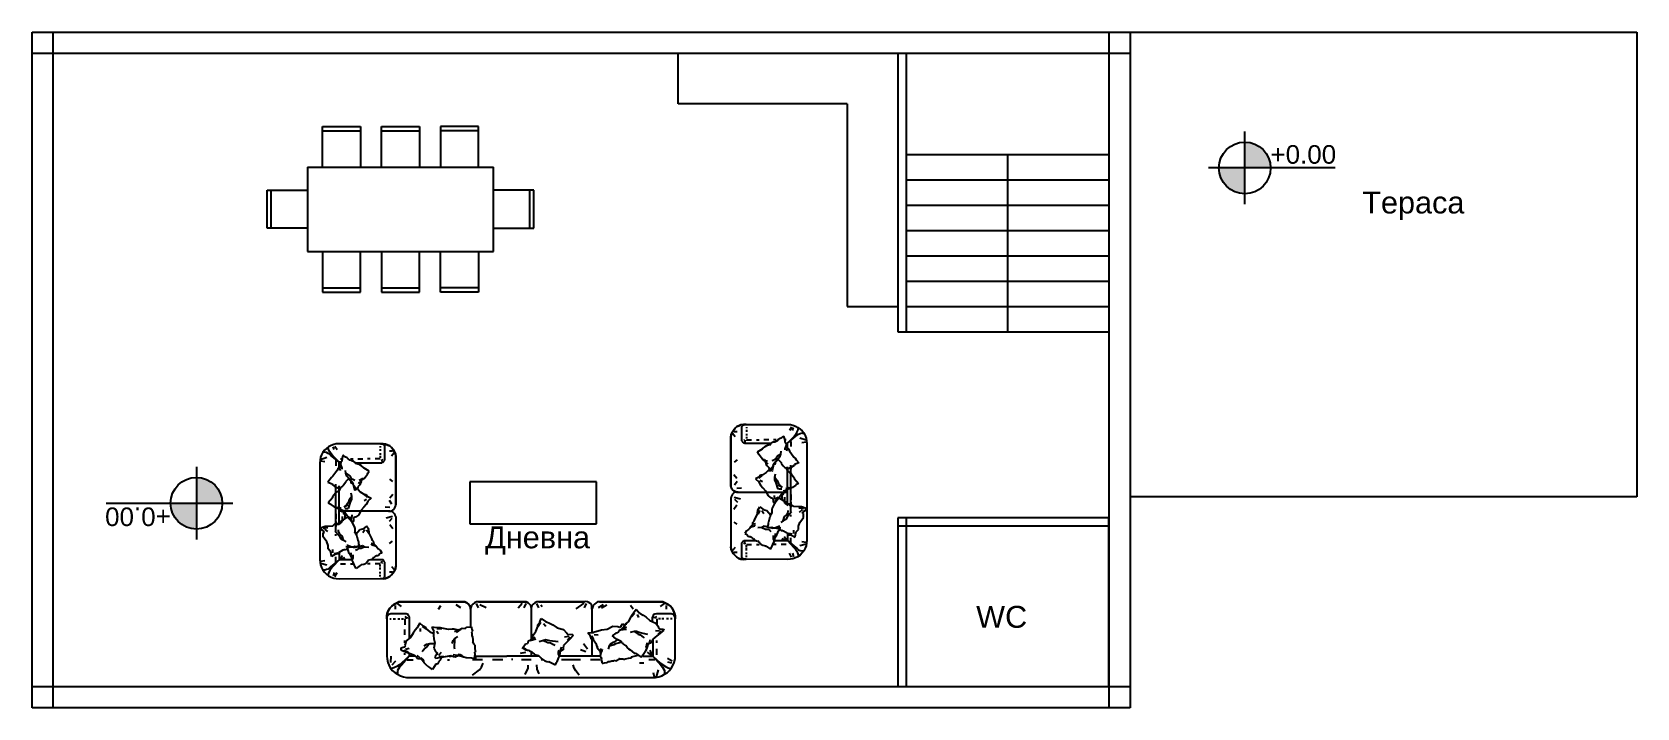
# Model space of a CAD drawing. Header units: metres. Extents: x -368 to -98, y -2399 to -1951.
# Drawn here: x -340.7 to -150.7, y -2175.5 to -2095.5 of the extents above; entities that cross this region are included whole.
import ezdxf

# ---------------------------------------------------------------- set-up
doc = ezdxf.new("R2010")
doc.units = ezdxf.units.M
doc.header["$MEASUREMENT"] = 0
doc.layers.add('NADPISI', color=191, linetype='Continuous')
doc.layers.add('steni1', color=6, linetype='Continuous')
doc.styles.get("Standard").update_dxf_attribs({"font": 'arial.ttf'})

# ---------------------------------------------------------------- blocks, each defined once
blk = doc.blocks.new('table-12')
at = {"color": 0, "linetype": 'ByBlock'}
for p, q in [((-2.025, 0), (-2.025, 0.48)), ((-2.025, 0.48), (-1.575, 0.48)), ((-2.025, 0.43), (-1.575, 0.43)), ((-1.575, 0.48), (-1.575, 0)), ((-1.325, 0.48), (-1.325, 0)), ((-0.875, 0.48), (-1.325, 0.48)), ((-0.875, 0.43), (-1.325, 0.43)), ((-0.875, 0), (-0.875, 0.48)), ((-0.175, 0.48), (-0.625, 0.48)), ((-0.625, 0.48), (-0.625, 0)), ((-0.175, 0.43), (-0.625, 0.43)), ((-0.175, 0), (-0.175, 0.48)), ((-2.2, 0), (-2.2, -1)), ((0, 0), (-2.2, 0)), ((0, -1), (0, 0)), ((-2.68, -0.275), (-2.68, -0.725)), ((-2.2, -0.275), (-2.68, -0.275)), ((-2.63, -0.275), (-2.63, -0.725)), ((0, -0.275), (0.48, -0.275)), ((0.43, -0.275), (0.43, -0.725)), ((0.48, -0.275), (0.48, -0.725)), ((-2.68, -0.725), (-2.2, -0.725)), ((0.48, -0.725), (0, -0.725)), ((0, -1), (-2.2, -1)), ((-2.025, -1), (-2.025, -1.48)), ((-1.575, -1.48), (-1.575, -1)), ((-1.325, -1.48), (-1.325, -1)), ((-0.875, -1), (-0.875, -1.48)), ((-0.625, -1.48), (-0.625, -1)), ((-0.175, -1), (-0.175, -1.48)), ((-2.025, -1.43), (-1.575, -1.43)), ((-2.025, -1.48), (-1.575, -1.48)), ((-0.875, -1.43), (-1.325, -1.43)), ((-0.875, -1.48), (-1.325, -1.48)), ((-0.175, -1.43), (-0.625, -1.43)), ((-0.175, -1.48), (-0.625, -1.48))]:
    blk.add_line(p, q, dxfattribs=at)
blk = doc.blocks.new('sofa-37')
at = {"color": 0, "linetype": 'ByBlock'}
for p, q in [((-0.195, 0.745), (-0.19, 0.775)), ((-0.19, 0.775), (-0.195, 0.745)), ((-0.19, 0.775), (-0.18, 0.8)), ((-0.18, 0.8), (-0.19, 0.775)), ((-0.185, 0.75), (-0.175, 0.76)), ((-0.18, 0.8), (-0.165, 0.825)), ((-0.165, 0.825), (-0.18, 0.8)), ((-0.175, 0.76), (-0.165, 0.765)), ((-0.165, 0.825), (-0.145, 0.845)), ((-0.145, 0.845), (-0.165, 0.825)), ((-0.165, 0.765), (-0.155, 0.765)), ((-0.155, 0.765), (-0.14, 0.765)), ((-0.145, 0.845), (-0.125, 0.865)), ((-0.125, 0.865), (-0.145, 0.845)), ((-0.14, 0.765), (-0.02, 0.765)), ((-0.125, 0.865), (-0.1, 0.88)), ((-0.1, 0.88), (-0.125, 0.865)), ((-0.11, 0.82), (-0.11, 0.855)), ((-0.1, 0.88), (-0.07, 0.89)), ((-0.07, 0.89), (-0.1, 0.88)), ((-0.05, 0.845), (-0.085, 0.875)), ((-0.07, 0.89), (-0.045, 0.895)), ((-0.045, 0.895), (-0.07, 0.89)), ((0.53, 0.895), (-0.045, 0.895)), ((-0.02, 0.765), (-0.005, 0.765)), ((-0.005, 0.765), (0.005, 0.765)), ((0.005, 0.765), (0.015, 0.755)), ((0.225, 0.82), (0.25, 0.855)), ((0.45, 0.825), (0.4, 0.86)), ((0.52, 0.85), (0.485, 0.815)), ((0.545, 0.855), (0.525, 0.78)), ((0.55, 0.89), (0.53, 0.895)), ((0.565, 0.885), (0.55, 0.89)), ((0.58, 0.875), (0.565, 0.885)), ((0.595, 0.86), (0.58, 0.875)), ((0.605, 0.845), (0.595, 0.86)), ((0.605, 0.825), (0.61, 0.845)), ((0.605, 0.825), (0.61, 0.845)), ((0.605, 0.825), (0.605, 0.845)), ((0.605, 0.825), (0.61, 0.845)), ((0.605, 0.83), (0.605, 0.475)), ((0.605, 0.83), (0.605, 0.225)), ((0.605, 0.81), (0.605, 0.825)), ((0.605, 0.81), (0.605, 0.825)), ((0.605, 0.81), (0.605, 0.825)), ((0.608, 0.835), (0.61, 0.845)), ((0.61, 0.845), (0.62, 0.86)), ((0.61, 0.845), (0.62, 0.86)), ((0.61, 0.845), (0.62, 0.86)), ((0.61, 0.845), (0.62, 0.86)), ((0.62, 0.86), (0.63, 0.875)), ((0.62, 0.86), (0.63, 0.875)), ((0.62, 0.86), (0.63, 0.875)), ((0.62, 0.86), (0.63, 0.875)), ((0.63, 0.875), (0.645, 0.885)), ((0.63, 0.875), (0.645, 0.885)), ((0.63, 0.875), (0.645, 0.885)), ((0.63, 0.875), (0.645, 0.885)), ((0.645, 0.885), (0.665, 0.89)), ((0.645, 0.885), (0.665, 0.89)), ((0.645, 0.885), (0.665, 0.89)), ((0.645, 0.885), (0.665, 0.89)), ((0.65, 0.825), (0.655, 0.77)), ((0.665, 0.89), (0.68, 0.895)), ((0.665, 0.89), (0.68, 0.895)), ((0.665, 0.89), (0.68, 0.895)), ((0.665, 0.89), (0.68, 0.895)), ((1.255, 0.895), (0.68, 0.895)), ((0.68, 0.895), (1.255, 0.895)), ((0.68, 0.895), (0.905, 0.895)), ((0.905, 0.895), (0.68, 0.895)), ((0.69, 0.85), (0.735, 0.82)), ((0.765, 0.825), (0.81, 0.86)), ((0.985, 0.82), (0.96, 0.855)), ((1.2, 0.755), (1.21, 0.765)), ((1.21, 0.765), (1.22, 0.765)), ((1.22, 0.765), (1.23, 0.765)), ((1.23, 0.765), (1.355, 0.765)), ((1.285, 0.89), (1.255, 0.895)), ((1.255, 0.895), (1.285, 0.89)), ((1.26, 0.845), (1.3, 0.875)), ((1.31, 0.88), (1.285, 0.89)), ((1.285, 0.89), (1.31, 0.88)), ((1.335, 0.865), (1.31, 0.88)), ((1.31, 0.88), (1.335, 0.865)), ((1.32, 0.82), (1.32, 0.855)), ((1.36, 0.845), (1.335, 0.865)), ((1.335, 0.865), (1.36, 0.845)), ((1.355, 0.765), (1.365, 0.765)), ((1.38, 0.825), (1.36, 0.845)), ((1.36, 0.845), (1.38, 0.825)), ((1.365, 0.765), (1.375, 0.765)), ((1.375, 0.765), (1.39, 0.76)), ((1.39, 0.8), (1.38, 0.825)), ((1.38, 0.825), (1.39, 0.8)), ((1.4, 0.775), (1.39, 0.8)), ((1.39, 0.8), (1.4, 0.775)), ((1.39, 0.76), (1.395, 0.75)), ((1.405, 0.745), (1.4, 0.775)), ((1.4, 0.775), (1.405, 0.745)), ((-0.19, 0.715), (-0.195, 0.745)), ((-0.195, 0.745), (-0.19, 0.715)), ((-0.195, 0.225), (-0.19, 0.715)), ((-0.195, 0.225), (-0.19, 0.715)), ((-0.19, 0.74), (-0.185, 0.75)), ((-0.19, 0.73), (-0.19, 0.74)), ((-0.19, 0.715), (-0.19, 0.73)), ((-0.165, 0.71), (-0.145, 0.71)), ((-0.13, 0.71), (-0.11, 0.71)), ((-0.085, 0.71), (-0.06, 0.71)), ((-0.05, 0.71), (-0.025, 0.71)), ((-0.015, 0.71), (-0.015, 0.65)), ((-0.015, 0.59), (-0.015, 0.56)), ((-0.01, 0.73), (0, 0.74)), ((-0.01, 0.725), (0.015, 0.73)), ((0.03, 0.575), (0.01, 0.56)), ((0.015, 0.755), (0.025, 0.75)), ((0.025, 0.75), (0.03, 0.74)), ((0.035, 0.615), (0.025, 0.58)), ((0.025, 0.58), (0.03, 0.575)), ((0.03, 0.74), (0.03, 0.73)), ((0.03, 0.73), (0.03, 0.715)), ((0.03, 0.715), (0.03, 0.595)), ((0.055, 0.625), (0.035, 0.615)), ((0.07, 0.65), (0.055, 0.635)), ((0.055, 0.635), (0.055, 0.625)), ((0.08, 0.665), (0.07, 0.65)), ((0.105, 0.71), (0.08, 0.685)), ((0.08, 0.685), (0.08, 0.675)), ((0.08, 0.675), (0.08, 0.665)), ((0.11, 0.725), (0.105, 0.71)), ((0.115, 0.73), (0.11, 0.725)), ((0.145, 0.71), (0.115, 0.73)), ((0.16, 0.685), (0.145, 0.71)), ((0.175, 0.675), (0.16, 0.685)), ((0.19, 0.665), (0.175, 0.675)), ((0.185, 0.53), (0.18, 0.575)), ((0.19, 0.665), (0.205, 0.615)), ((0.22, 0.635), (0.19, 0.665)), ((0.205, 0.615), (0.215, 0.605)), ((0.22, 0.635), (0.245, 0.635)), ((0.225, 0.635), (0.22, 0.635)), ((0.23, 0.605), (0.225, 0.635)), ((0.245, 0.635), (0.26, 0.62)), ((0.26, 0.62), (0.285, 0.61)), ((0.27, 0.615), (0.27, 0.615)), ((0.285, 0.61), (0.345, 0.58)), ((0.345, 0.58), (0.36, 0.58)), ((0.385, 0.55), (0.345, 0.575)), ((0.36, 0.58), (0.39, 0.575)), ((0.39, 0.575), (0.43, 0.55)), ((0.76, 0.605), (0.725, 0.565)), ((0.78, 0.565), (0.76, 0.605)), ((1.055, 0.565), (1.08, 0.58)), ((1.08, 0.58), (1.115, 0.52)), ((1.18, 0.73), (1.185, 0.74)), ((1.18, 0.715), (1.18, 0.73)), ((1.18, 0.415), (1.18, 0.715)), ((1.185, 0.74), (1.19, 0.75)), ((1.19, 0.75), (1.2, 0.755)), ((1.22, 0.725), (1.195, 0.73)), ((1.22, 0.73), (1.215, 0.74)), ((1.225, 0.71), (1.225, 0.65)), ((1.225, 0.59), (1.225, 0.56)), ((1.26, 0.71), (1.24, 0.71)), ((1.295, 0.71), (1.275, 0.71)), ((1.34, 0.71), (1.32, 0.71)), ((1.375, 0.71), (1.36, 0.71)), ((1.395, 0.75), (1.4, 0.74)), ((1.4, 0.74), (1.405, 0.73)), ((1.405, 0.715), (1.405, 0.745)), ((1.405, 0.745), (1.405, 0.715)), ((1.405, 0.73), (1.405, 0.715)), ((1.405, 0.715), (1.405, 0.225)), ((1.405, 0.715), (1.405, 0.225)), ((-0.035, 0.475), (-0.07, 0.425)), ((-0.07, 0.425), (-0.045, 0.41)), ((-0.045, 0.41), (-0.035, 0.405)), ((-0.03, 0.485), (-0.035, 0.475)), ((-0.035, 0.405), (0.005, 0.39)), ((-0.025, 0.515), (-0.03, 0.485)), ((-0.015, 0.535), (-0.025, 0.515)), ((-0.005, 0.55), (-0.015, 0.535)), ((-0.015, 0.36), (-0.015, 0.39)), ((0.01, 0.56), (-0.005, 0.55)), ((0.005, 0.39), (0.025, 0.38)), ((0.025, 0.38), (0.05, 0.39)), ((0.025, 0.38), (0.055, 0.375)), ((0.03, 0.38), (0.03, 0.225)), ((0.05, 0.39), (0.065, 0.39)), ((0.065, 0.39), (0.09, 0.39)), ((0.15, 0.435), (0.14, 0.42)), ((0.165, 0.455), (0.15, 0.435)), ((0.185, 0.53), (0.165, 0.485)), ((0.165, 0.485), (0.165, 0.455)), ((0.175, 0.395), (0.19, 0.46)), ((0.19, 0.41), (0.18, 0.395)), ((0.18, 0.395), (0.18, 0.375)), ((0.2, 0.5), (0.185, 0.53)), ((0.195, 0.46), (0.185, 0.435)), ((0.185, 0.435), (0.19, 0.41)), ((0.19, 0.46), (0.2, 0.5)), ((0.2, 0.46), (0.195, 0.46)), ((0.22, 0.455), (0.2, 0.46)), ((0.245, 0.455), (0.22, 0.455)), ((0.25, 0.45), (0.245, 0.455)), ((0.265, 0.445), (0.25, 0.45)), ((0.28, 0.44), (0.265, 0.445)), ((0.31, 0.435), (0.28, 0.44)), ((0.31, 0.425), (0.31, 0.435)), ((0.32, 0.435), (0.31, 0.425)), ((0.36, 0.41), (0.32, 0.435)), ((0.36, 0.445), (0.335, 0.425)), ((0.385, 0.53), (0.35, 0.505)), ((0.355, 0.41), (0.36, 0.41)), ((0.39, 0.41), (0.355, 0.41)), ((0.385, 0.47), (0.36, 0.445)), ((0.395, 0.5), (0.385, 0.47)), ((0.4, 0.41), (0.39, 0.41)), ((0.43, 0.55), (0.395, 0.505)), ((0.395, 0.505), (0.395, 0.5)), ((0.415, 0.405), (0.4, 0.41)), ((0.44, 0.395), (0.415, 0.405)), ((0.47, 0.38), (0.44, 0.395)), ((0.475, 0.375), (0.47, 0.38)), ((0.485, 0.395), (0.475, 0.38)), ((0.475, 0.38), (0.515, 0.345)), ((0.52, 0.395), (0.485, 0.395)), ((0.535, 0.405), (0.52, 0.395)), ((0.52, 0.375), (0.565, 0.38)), ((0.56, 0.455), (0.535, 0.42)), ((0.535, 0.42), (0.535, 0.405)), ((0.62, 0.485), (0.56, 0.455)), ((0.655, 0.515), (0.62, 0.485)), ((0.685, 0.545), (0.655, 0.515)), ((0.715, 0.56), (0.685, 0.545)), ((0.725, 0.565), (0.715, 0.56)), ((0.745, 0.55), (0.73, 0.52)), ((0.77, 0.56), (0.8, 0.525)), ((0.805, 0.545), (0.78, 0.565)), ((0.805, 0.525), (0.805, 0.545)), ((0.835, 0.475), (0.805, 0.525)), ((0.86, 0.455), (0.835, 0.475)), ((0.855, 0.455), (0.85, 0.455)), ((0.85, 0.425), (0.875, 0.42)), ((0.86, 0.405), (0.85, 0.41)), ((0.87, 0.445), (0.86, 0.455)), ((0.91, 0.395), (0.86, 0.405)), ((0.895, 0.445), (0.865, 0.44)), ((0.885, 0.42), (0.87, 0.445)), ((0.875, 0.42), (0.885, 0.42)), ((0.885, 0.42), (0.91, 0.395)), ((0.92, 0.47), (0.895, 0.445)), ((0.91, 0.395), (0.93, 0.39)), ((0.93, 0.475), (0.92, 0.47)), ((0.96, 0.485), (0.93, 0.475)), ((0.93, 0.395), (0.99, 0.345)), ((0.93, 0.39), (0.94, 0.365)), ((0.935, 0.455), (0.945, 0.46)), ((0.945, 0.46), (0.96, 0.485)), ((0.96, 0.485), (0.975, 0.495)), ((0.98, 0.485), (0.97, 0.46)), ((0.975, 0.495), (0.995, 0.52)), ((0.98, 0.395), (0.975, 0.41)), ((0.99, 0.495), (0.98, 0.485)), ((0.995, 0.365), (0.98, 0.395)), ((0.995, 0.52), (0.99, 0.495)), ((0.995, 0.52), (1.015, 0.535)), ((1.015, 0.535), (1.045, 0.56)), ((1.045, 0.56), (1.055, 0.565)), ((1.115, 0.52), (1.12, 0.515)), ((1.12, 0.515), (1.145, 0.49)), ((1.145, 0.49), (1.155, 0.47)), ((1.155, 0.47), (1.165, 0.455)), ((1.165, 0.455), (1.165, 0.445)), ((1.165, 0.445), (1.17, 0.42)), ((1.17, 0.42), (1.18, 0.42)), ((1.18, 0.42), (1.2, 0.395)), ((1.2, 0.395), (1.2, 0.375)), ((1.225, 0.445), (1.225, 0.505)), ((1.225, 0.36), (1.225, 0.39)), ((-0.19, 0.19), (-0.195, 0.225)), ((-0.19, 0.19), (-0.195, 0.225)), ((-0.185, 0.16), (-0.19, 0.19)), ((-0.185, 0.16), (-0.19, 0.19)), ((-0.165, 0.175), (-0.12, 0.2)), ((0.03, 0.225), (-0.05, 0.125)), ((0.03, 0.225), (-0.05, 0.15)), ((-0.015, 0.24), (-0.015, 0.3)), ((0.055, 0.29), (0.03, 0.225)), ((0.08, 0.265), (0.03, 0.225)), ((0.12, 0.225), (0.03, 0.225)), ((0.055, 0.375), (0.075, 0.365)), ((0.075, 0.365), (0.1, 0.35)), ((0.075, 0.365), (0.1, 0.365)), ((0.1, 0.21), (0.095, 0.175)), ((0.1, 0.365), (0.115, 0.365)), ((0.1, 0.35), (0.105, 0.345)), ((0.115, 0.215), (0.1, 0.21)), ((0.105, 0.345), (0.145, 0.33)), ((0.105, 0.17), (0.115, 0.21)), ((0.145, 0.27), (0.115, 0.215)), ((0.145, 0.33), (0.165, 0.315)), ((0.15, 0.3), (0.145, 0.27)), ((0.16, 0.315), (0.15, 0.3)), ((0.155, 0.29), (0.15, 0.285)), ((0.175, 0.335), (0.16, 0.315)), ((0.18, 0.375), (0.175, 0.335)), ((0.175, 0.335), (0.18, 0.33)), ((0.18, 0.375), (0.2, 0.325)), ((0.18, 0.33), (0.185, 0.305)), ((0.2, 0.325), (0.2, 0.315)), ((0.265, 0.275), (0.245, 0.305)), ((0.265, 0.275), (0.315, 0.26)), ((0.28, 0.245), (0.265, 0.275)), ((0.315, 0.225), (0.28, 0.245)), ((0.315, 0.26), (0.33, 0.235)), ((0.37, 0.175), (0.315, 0.225)), ((0.33, 0.235), (0.365, 0.215)), ((0.365, 0.215), (0.385, 0.215)), ((0.445, 0.195), (0.435, 0.185)), ((0.445, 0.215), (0.46, 0.235)), ((0.46, 0.215), (0.445, 0.195)), ((0.46, 0.235), (0.475, 0.255)), ((0.46, 0.215), (0.48, 0.235)), ((0.46, 0.185), (0.46, 0.215)), ((0.47, 0.225), (0.905, 0.225)), ((0.54, 0.35), (0.475, 0.375)), ((0.475, 0.255), (0.495, 0.26)), ((0.48, 0.235), (0.495, 0.26)), ((0.495, 0.26), (0.505, 0.275)), ((0.505, 0.365), (0.54, 0.335)), ((0.505, 0.275), (0.53, 0.315)), ((0.545, 0.26), (0.505, 0.26)), ((0.515, 0.345), (0.55, 0.32)), ((0.565, 0.29), (0.515, 0.29)), ((0.53, 0.32), (0.54, 0.35)), ((0.53, 0.315), (0.53, 0.32)), ((0.55, 0.32), (0.59, 0.29)), ((0.585, 0.27), (0.565, 0.295)), ((0.59, 0.29), (0.6, 0.26)), ((0.6, 0.26), (0.605, 0.245)), ((0.605, 0.245), (0.635, 0.235)), ((0.62, 0.26), (0.615, 0.275)), ((0.635, 0.235), (0.62, 0.26)), ((0.64, 0.215), (0.635, 0.235)), ((0.635, 0.225), (0.905, 0.225)), ((0.64, 0.335), (0.715, 0.36)), ((0.64, 0.29), (0.64, 0.33)), ((0.65, 0.185), (0.64, 0.215)), ((0.65, 0.225), (0.645, 0.245)), ((0.655, 0.21), (0.65, 0.225)), ((0.65, 0.185), (0.655, 0.21)), ((0.66, 0.285), (0.685, 0.33)), ((0.685, 0.315), (0.675, 0.305)), ((0.715, 0.335), (0.685, 0.315)), ((0.715, 0.36), (0.75, 0.375)), ((0.74, 0.345), (0.715, 0.335)), ((0.78, 0.375), (0.74, 0.345)), ((0.75, 0.375), (0.78, 0.375)), ((0.78, 0.375), (0.82, 0.365)), ((0.835, 0.2), (0.83, 0.185)), ((0.855, 0.23), (0.835, 0.2)), ((0.89, 0.245), (0.855, 0.225)), ((0.855, 0.225), (0.855, 0.23)), ((0.855, 0.225), (0.855, 0.225)), ((0.88, 0.225), (0.86, 0.225)), ((0.885, 0.21), (0.875, 0.235)), ((0.9, 0.175), (0.885, 0.21)), ((0.895, 0.26), (0.89, 0.245)), ((0.9, 0.26), (0.895, 0.26)), ((0.915, 0.275), (0.9, 0.26)), ((0.935, 0.29), (0.915, 0.275)), ((0.945, 0.3), (0.935, 0.29)), ((0.94, 0.365), (0.96, 0.365)), ((0.955, 0.3), (0.945, 0.3)), ((0.975, 0.32), (0.955, 0.3)), ((0.96, 0.365), (0.99, 0.335)), ((0.985, 0.33), (0.975, 0.32)), ((0.99, 0.335), (0.985, 0.33)), ((0.99, 0.345), (1.02, 0.315)), ((1.025, 0.35), (0.995, 0.365)), ((1.02, 0.315), (1.055, 0.305)), ((1.055, 0.305), (1.025, 0.35)), ((1.055, 0.305), (1.09, 0.3)), ((1.09, 0.2), (1.07, 0.185)), ((1.085, 0.195), (1.085, 0.195)), ((1.12, 0.23), (1.09, 0.235)), ((1.11, 0.21), (1.09, 0.2)), ((1.115, 0.255), (1.105, 0.255)), ((1.13, 0.23), (1.11, 0.21)), ((1.11, 0.21), (1.12, 0.215)), ((1.16, 0.24), (1.115, 0.255)), ((1.13, 0.23), (1.12, 0.23)), ((1.125, 0.225), (1.185, 0.225)), ((1.16, 0.24), (1.13, 0.23)), ((1.185, 0.245), (1.16, 0.24)), ((1.2, 0.255), (1.185, 0.245)), ((1.185, 0.245), (1.185, 0.225)), ((1.185, 0.225), (1.26, 0.15)), ((1.185, 0.225), (1.265, 0.125)), ((1.2, 0.375), (1.205, 0.365)), ((1.23, 0.26), (1.2, 0.255)), ((1.205, 0.365), (1.21, 0.35)), ((1.21, 0.35), (1.225, 0.33)), ((1.225, 0.33), (1.235, 0.325)), ((1.225, 0.24), (1.225, 0.255)), ((1.265, 0.27), (1.23, 0.26)), ((1.235, 0.325), (1.24, 0.32)), ((1.24, 0.32), (1.25, 0.29)), ((1.25, 0.29), (1.265, 0.275)), ((1.265, 0.275), (1.265, 0.27)), ((1.375, 0.175), (1.335, 0.2)), ((1.405, 0.19), (1.395, 0.16)), ((1.405, 0.19), (1.395, 0.16)), ((1.405, 0.225), (1.405, 0.19)), ((1.405, 0.225), (1.405, 0.19)), ((-0.175, 0.13), (-0.185, 0.16)), ((-0.175, 0.13), (-0.185, 0.16)), ((-0.16, 0.1), (-0.175, 0.13)), ((-0.16, 0.1), (-0.175, 0.13)), ((-0.12, 0.165), (-0.16, 0.155)), ((-0.14, 0.075), (-0.16, 0.1)), ((-0.14, 0.075), (-0.16, 0.1)), ((-0.125, 0.1), (-0.15, 0.095)), ((-0.115, 0.05), (-0.14, 0.075)), ((-0.115, 0.05), (-0.14, 0.075)), ((-0.095, 0.115), (-0.125, 0.1)), ((-0.09, 0.03), (-0.115, 0.05)), ((-0.09, 0.03), (-0.115, 0.05)), ((-0.07, 0.13), (-0.095, 0.115)), ((-0.085, 0.075), (-0.09, 0.055)), ((-0.09, 0.055), (-0.09, 0.03)), ((-0.06, 0.015), (-0.09, 0.03)), ((-0.06, 0.015), (-0.09, 0.03)), ((-0.08, 0.095), (-0.085, 0.075)), ((-0.065, 0.11), (-0.08, 0.095)), ((-0.05, 0.15), (-0.07, 0.13)), ((-0.05, 0.125), (-0.065, 0.11)), ((-0.03, 0.005), (-0.06, 0.015)), ((-0.03, 0.005), (-0.06, 0.015)), ((-0.01, 0.005), (-0.03, 0.08)), ((0, 0), (-0.03, 0.005)), ((0, 0), (-0.03, 0.005)), ((0.035, -0.005), (0, 0)), ((0.035, -0.005), (0, 0)), ((0.005, 0.185), (0.065, 0.185)), ((0.02, 0.055), (0.01, 0.005)), ((0.095, 0.175), (0.07, 0.135)), ((0.07, 0.135), (0.12, 0.125)), ((0.115, 0.15), (0.155, 0.15)), ((0.12, 0.125), (0.135, 0.12)), ((0.135, 0.12), (0.16, 0.095)), ((0.16, 0.095), (0.2, 0.095)), ((0.2, 0.095), (0.245, 0.08)), ((0.245, 0.08), (0.305, 0.035)), ((0.305, 0.035), (0.35, 0.035)), ((0.315, 0.185), (0.335, 0.185)), ((0.35, 0.035), (0.36, 0.05)), ((0.36, 0.05), (0.375, 0.035)), ((0.365, 0.185), (0.925, 0.185)), ((0.395, 0.05), (0.365, 0.085)), ((0.375, 0.035), (0.395, 0.005)), ((0.395, 0.005), (0.41, 0.005)), ((0.405, 0.035), (0.415, 0.09)), ((0.41, 0.005), (0.43, 0.06)), ((0.455, 0.185), (0.425, 0.185)), ((0.43, 0.095), (0.435, 0.15)), ((0.43, 0.06), (0.43, 0.095)), ((0.435, 0.15), (0.455, 0.175)), ((0.455, 0.175), (0.46, 0.185)), ((0.485, 0.185), (0.46, 0.185)), ((0.575, 0.185), (0.515, 0.185)), ((0.575, 0.185), (0.545, 0.185)), ((0.635, 0.185), (0.695, 0.185)), ((0.66, 0.165), (0.65, 0.185)), ((0.685, 0.125), (0.66, 0.165)), ((0.69, 0.125), (0.685, 0.125)), ((0.705, 0.095), (0.69, 0.125)), ((0.765, 0.145), (0.705, 0.095)), ((0.755, 0.185), (0.785, 0.185)), ((0.775, 0.145), (0.765, 0.145)), ((0.8, 0.165), (0.775, 0.145)), ((0.82, 0.18), (0.8, 0.165)), ((0.83, 0.185), (0.82, 0.18)), ((0.845, 0.185), (0.88, 0.185)), ((0.895, 0.185), (0.875, 0.185)), ((0.92, 0.145), (0.9, 0.175)), ((0.93, 0.14), (0.92, 0.145)), ((0.95, 0.09), (0.93, 0.14)), ((0.985, 0.12), (0.95, 0.09)), ((1.005, 0.135), (0.985, 0.12)), ((1.02, 0.15), (1.005, 0.135)), ((1.07, 0.185), (1.02, 0.15)), ((1.205, 0.185), (1.145, 0.185)), ((1.21, 0), (1.18, -0.005)), ((1.21, 0), (1.18, -0.005)), ((1.19, 0.055), (1.2, 0.005)), ((1.245, 0.005), (1.21, 0)), ((1.245, 0.005), (1.21, 0)), ((1.22, 0.005), (1.245, 0.08)), ((1.275, 0.015), (1.245, 0.005)), ((1.275, 0.015), (1.245, 0.005)), ((1.26, 0.15), (1.285, 0.13)), ((1.265, 0.125), (1.28, 0.11)), ((1.305, 0.03), (1.275, 0.015)), ((1.305, 0.03), (1.275, 0.015)), ((1.28, 0.11), (1.29, 0.095)), ((1.285, 0.13), (1.31, 0.115)), ((1.29, 0.095), (1.3, 0.075)), ((1.3, 0.075), (1.305, 0.055)), ((1.305, 0.055), (1.3, 0.03)), ((1.33, 0.05), (1.305, 0.03)), ((1.33, 0.05), (1.305, 0.03)), ((1.31, 0.115), (1.335, 0.1)), ((1.35, 0.075), (1.33, 0.05)), ((1.35, 0.075), (1.33, 0.05)), ((1.335, 0.165), (1.37, 0.155)), ((1.335, 0.1), (1.365, 0.095)), ((1.37, 0.1), (1.35, 0.075)), ((1.37, 0.1), (1.35, 0.075)), ((1.385, 0.13), (1.37, 0.1)), ((1.385, 0.13), (1.37, 0.1)), ((1.395, 0.16), (1.385, 0.13)), ((1.395, 0.16), (1.385, 0.13)), ((1.18, -0.005), (0.035, -0.005)), ((1.18, -0.005), (0.035, -0.005))]:
    blk.add_line(p, q, dxfattribs=at)
blk = doc.blocks.new('sofa-35')
at = {"color": 0, "linetype": 'ByBlock'}
for p, q in [((-0.264, 0.76), (-0.252, 0.79)), ((-0.252, 0.79), (-0.264, 0.76)), ((-0.252, 0.79), (-0.234, 0.82)), ((-0.234, 0.82), (-0.252, 0.79)), ((-0.234, 0.82), (-0.21, 0.845)), ((-0.21, 0.845), (-0.234, 0.82)), ((-0.21, 0.845), (-0.186, 0.865)), ((-0.186, 0.865), (-0.21, 0.845)), ((-0.186, 0.865), (-0.156, 0.88)), ((-0.156, 0.88), (-0.186, 0.865)), ((-0.168, 0.81), (-0.168, 0.855)), ((-0.156, 0.88), (-0.126, 0.895)), ((-0.126, 0.895), (-0.156, 0.88)), ((-0.096, 0.84), (-0.144, 0.875)), ((-0.126, 0.895), (-0.09, 0.895)), ((-0.09, 0.895), (-0.126, 0.895)), ((-0.09, 0.895), (0.63, 0.895)), ((0.63, 0.895), (-0.09, 0.895)), ((0.342, 0.81), (0.372, 0.855)), ((0.606, 0.825), (0.552, 0.86)), ((0.63, 0.895), (0.654, 0.895)), ((0.654, 0.895), (0.63, 0.895)), ((0.654, 0.895), (0.678, 0.885)), ((0.678, 0.885), (0.654, 0.895)), ((0.678, 0.885), (0.696, 0.87)), ((0.696, 0.87), (0.678, 0.885)), ((0.696, 0.87), (0.708, 0.855)), ((0.708, 0.855), (0.696, 0.87)), ((0.708, 0.855), (0.72, 0.83)), ((0.72, 0.83), (0.708, 0.855)), ((0.72, 0.83), (0.72, 0.81)), ((0.726, 0.83), (0.72, 0.81)), ((0.72, 0.81), (0.72, 0.83)), ((0.726, 0.83), (0.72, 0.81)), ((0.72, 0.81), (0.72, 0.595)), ((0.732, 0.855), (0.726, 0.83)), ((0.732, 0.855), (0.726, 0.83)), ((0.75, 0.87), (0.732, 0.855)), ((0.75, 0.87), (0.732, 0.855)), ((0.768, 0.885), (0.75, 0.87)), ((0.768, 0.885), (0.75, 0.87)), ((0.792, 0.895), (0.768, 0.885)), ((0.792, 0.895), (0.768, 0.885)), ((0.816, 0.895), (0.792, 0.895)), ((0.816, 0.895), (0.792, 0.895)), ((0.816, 0.825), (0.792, 0.875)), ((0.816, 0.895), (1.152, 0.895)), ((1.152, 0.895), (0.816, 0.895)), ((0.834, 0.865), (0.906, 0.83)), ((1.152, 0.895), (1.356, 0.895)), ((1.356, 0.895), (1.152, 0.895)), ((1.332, 0.875), (1.284, 0.82)), ((1.356, 0.895), (1.38, 0.895)), ((1.38, 0.895), (1.356, 0.895)), ((1.356, 0.825), (1.38, 0.875)), ((1.38, 0.895), (1.404, 0.885)), ((1.404, 0.885), (1.38, 0.895)), ((1.404, 0.885), (1.422, 0.87)), ((1.422, 0.87), (1.404, 0.885)), ((1.422, 0.87), (1.434, 0.855)), ((1.434, 0.855), (1.422, 0.87)), ((1.434, 0.855), (1.44, 0.83)), ((1.44, 0.83), (1.434, 0.855)), ((1.446, 0.855), (1.44, 0.83)), ((1.446, 0.855), (1.44, 0.83)), ((1.44, 0.83), (1.44, 0.445)), ((1.464, 0.87), (1.446, 0.855)), ((1.464, 0.87), (1.446, 0.855)), ((1.482, 0.885), (1.464, 0.87)), ((1.482, 0.885), (1.464, 0.87)), ((1.506, 0.895), (1.482, 0.885)), ((1.506, 0.895), (1.482, 0.885)), ((1.53, 0.895), (1.506, 0.895)), ((1.53, 0.895), (1.506, 0.895)), ((1.53, 0.825), (1.506, 0.875)), ((1.53, 0.895), (1.866, 0.895)), ((1.866, 0.895), (1.53, 0.895)), ((1.554, 0.86), (1.572, 0.84)), ((1.866, 0.895), (2.07, 0.895)), ((2.07, 0.895), (1.866, 0.895)), ((2.064, 0.88), (1.968, 0.815)), ((2.088, 0.9), (2.07, 0.895)), ((2.088, 0.9), (2.07, 0.895)), ((2.07, 0.825), (2.094, 0.875)), ((2.106, 0.895), (2.088, 0.9)), ((2.106, 0.895), (2.088, 0.9)), ((2.124, 0.89), (2.106, 0.895)), ((2.124, 0.89), (2.106, 0.895)), ((2.142, 0.875), (2.124, 0.89)), ((2.142, 0.875), (2.124, 0.89)), ((2.154, 0.86), (2.142, 0.875)), ((2.154, 0.86), (2.142, 0.875)), ((2.16, 0.845), (2.154, 0.86)), ((2.16, 0.845), (2.154, 0.86)), ((2.16, 0.83), (2.16, 0.845)), ((2.16, 0.83), (2.16, 0.845)), ((2.16, 0.81), (2.16, 0.83)), ((2.166, 0.83), (2.16, 0.81)), ((2.16, 0.81), (2.16, 0.83)), ((2.166, 0.83), (2.16, 0.81)), ((2.16, 0.81), (2.16, 0.535)), ((2.172, 0.855), (2.166, 0.83)), ((2.172, 0.855), (2.166, 0.83)), ((2.19, 0.87), (2.172, 0.855)), ((2.19, 0.87), (2.172, 0.855)), ((2.208, 0.885), (2.19, 0.87)), ((2.208, 0.885), (2.19, 0.87)), ((2.226, 0.895), (2.208, 0.885)), ((2.226, 0.895), (2.208, 0.885)), ((2.25, 0.895), (2.226, 0.895)), ((2.25, 0.895), (2.226, 0.895)), ((2.292, 0.86), (2.232, 0.825)), ((2.25, 0.895), (2.964, 0.895)), ((2.964, 0.895), (2.25, 0.895)), ((2.274, 0.825), (2.334, 0.86)), ((2.646, 0.81), (2.616, 0.855)), ((2.628, 0.735), (2.652, 0.765)), ((2.652, 0.765), (2.682, 0.81)), ((2.682, 0.81), (2.718, 0.765)), ((2.718, 0.765), (2.73, 0.76)), ((2.964, 0.895), (3, 0.895)), ((3, 0.895), (2.964, 0.895)), ((2.97, 0.84), (3.018, 0.875)), ((3, 0.895), (3.03, 0.88)), ((3.03, 0.88), (3, 0.895)), ((3.03, 0.88), (3.06, 0.865)), ((3.06, 0.865), (3.03, 0.88)), ((3.042, 0.81), (3.042, 0.855)), ((3.06, 0.865), (3.09, 0.845)), ((3.09, 0.845), (3.06, 0.865)), ((3.09, 0.845), (3.108, 0.82)), ((3.108, 0.82), (3.09, 0.845)), ((3.108, 0.82), (3.126, 0.79)), ((3.126, 0.79), (3.108, 0.82)), ((3.126, 0.79), (3.138, 0.76)), ((3.138, 0.76), (3.126, 0.79)), ((-0.27, 0.73), (-0.264, 0.76)), ((-0.264, 0.76), (-0.27, 0.73)), ((-0.27, 0.695), (-0.27, 0.73)), ((-0.27, 0.73), (-0.27, 0.695)), ((-0.264, 0.725), (-0.27, 0.71)), ((-0.27, 0.71), (-0.27, 0.695)), ((-0.27, 0.695), (-0.27, 0.255)), ((-0.27, 0.695), (-0.27, 0.255)), ((-0.258, 0.735), (-0.264, 0.725)), ((-0.246, 0.745), (-0.258, 0.735)), ((-0.234, 0.75), (-0.246, 0.745)), ((-0.222, 0.755), (-0.234, 0.75)), ((-0.234, 0.695), (-0.216, 0.695)), ((-0.204, 0.755), (-0.222, 0.755)), ((-0.06, 0.755), (-0.204, 0.755)), ((-0.192, 0.695), (-0.168, 0.695)), ((-0.138, 0.695), (-0.114, 0.695)), ((-0.096, 0.695), (-0.072, 0.695)), ((-0.042, 0.755), (-0.06, 0.755)), ((-0.054, 0.695), (-0.054, 0.625)), ((-0.054, 0.67), (-0.054, 0.635)), ((-0.048, 0.71), (-0.042, 0.725)), ((-0.048, 0.705), (-0.018, 0.71)), ((-0.03, 0.75), (-0.042, 0.755)), ((-0.018, 0.745), (-0.03, 0.75)), ((-0.012, 0.735), (-0.018, 0.745)), ((-0.006, 0.725), (-0.012, 0.735)), ((0, 0.71), (-0.006, 0.725)), ((0, 0.695), (0, 0.71)), ((0, 0.465), (0, 0.695)), ((0.09, 0.59), (0.066, 0.56)), ((0.096, 0.595), (0.09, 0.59)), ((0.12, 0.645), (0.096, 0.595)), ((0.162, 0.61), (0.12, 0.645)), ((0.126, 0.58), (0.126, 0.545)), ((0.15, 0.605), (0.198, 0.575)), ((0.198, 0.59), (0.162, 0.61)), ((0.204, 0.575), (0.198, 0.59)), ((0.258, 0.53), (0.204, 0.575)), ((0.264, 0.595), (0.288, 0.545)), ((0.324, 0.59), (0.264, 0.595)), ((0.366, 0.59), (0.324, 0.59)), ((0.324, 0.58), (0.384, 0.58)), ((0.384, 0.585), (0.366, 0.59)), ((0.462, 0.57), (0.384, 0.585)), ((0.504, 0.575), (0.462, 0.57)), ((0.528, 0.575), (0.504, 0.575)), ((0.564, 0.565), (0.528, 0.575)), ((0.606, 0.575), (0.564, 0.54)), ((0.564, 0.565), (0.606, 0.575)), ((0.606, 0.575), (0.624, 0.585)), ((0.624, 0.585), (0.66, 0.58)), ((0.66, 0.58), (0.678, 0.595)), ((0.678, 0.595), (0.732, 0.6)), ((0.732, 0.6), (0.732, 0.59)), ((0.732, 0.59), (0.738, 0.575)), ((0.738, 0.575), (0.744, 0.55)), ((1.494, 0.545), (1.518, 0.605)), ((1.518, 0.625), (1.542, 0.655)), ((1.518, 0.605), (1.518, 0.625)), ((1.554, 0.65), (1.524, 0.605)), ((1.542, 0.655), (1.56, 0.7)), ((1.56, 0.7), (1.608, 0.665)), ((1.584, 0.64), (1.614, 0.61)), ((1.608, 0.665), (1.62, 0.66)), ((1.62, 0.66), (1.656, 0.645)), ((1.656, 0.645), (1.698, 0.625)), ((1.698, 0.625), (1.746, 0.59)), ((1.746, 0.59), (1.824, 0.57)), ((2.274, 0.565), (2.34, 0.575)), ((2.34, 0.575), (2.406, 0.61)), ((2.406, 0.61), (2.466, 0.605)), ((2.466, 0.605), (2.484, 0.595)), ((2.484, 0.595), (2.502, 0.605)), ((2.526, 0.59), (2.49, 0.555)), ((2.502, 0.605), (2.52, 0.635)), ((2.532, 0.585), (2.502, 0.565)), ((2.502, 0.565), (2.556, 0.575)), ((2.52, 0.635), (2.544, 0.63)), ((2.532, 0.585), (2.544, 0.615)), ((2.544, 0.59), (2.532, 0.585)), ((2.538, 0.595), (2.544, 0.59)), ((2.544, 0.615), (2.562, 0.635)), ((2.544, 0.63), (2.55, 0.62)), ((2.568, 0.595), (2.544, 0.59)), ((2.556, 0.575), (2.568, 0.575)), ((2.562, 0.635), (2.592, 0.66)), ((2.562, 0.635), (2.574, 0.635)), ((2.592, 0.66), (2.622, 0.72)), ((2.622, 0.72), (2.628, 0.735)), ((2.664, 0.76), (2.628, 0.72)), ((2.694, 0.745), (2.712, 0.71)), ((2.73, 0.76), (2.766, 0.74)), ((2.766, 0.74), (2.802, 0.715)), ((2.802, 0.715), (2.844, 0.675)), ((2.844, 0.675), (2.916, 0.645)), ((2.88, 0.725), (2.874, 0.71)), ((2.874, 0.71), (2.874, 0.695)), ((2.874, 0.695), (2.874, 0.665)), ((2.886, 0.735), (2.88, 0.725)), ((2.892, 0.745), (2.886, 0.735)), ((2.904, 0.75), (2.892, 0.745)), ((2.922, 0.705), (2.892, 0.71)), ((2.922, 0.755), (2.904, 0.75)), ((2.922, 0.71), (2.916, 0.725)), ((2.916, 0.645), (2.946, 0.6)), ((2.934, 0.755), (2.922, 0.755)), ((2.928, 0.695), (2.928, 0.625)), ((2.928, 0.67), (2.928, 0.635)), ((3.084, 0.755), (2.934, 0.755)), ((2.97, 0.695), (2.946, 0.695)), ((2.946, 0.6), (2.946, 0.585)), ((2.946, 0.585), (2.964, 0.575)), ((2.964, 0.575), (3.006, 0.575)), ((3.012, 0.695), (2.988, 0.695)), ((3.006, 0.575), (3.012, 0.56)), ((3.066, 0.695), (3.042, 0.695)), ((3.096, 0.755), (3.084, 0.755)), ((3.108, 0.695), (3.09, 0.695)), ((3.108, 0.75), (3.096, 0.755)), ((3.12, 0.745), (3.108, 0.75)), ((3.132, 0.735), (3.12, 0.745)), ((3.138, 0.725), (3.132, 0.735)), ((3.138, 0.76), (3.144, 0.73)), ((3.144, 0.73), (3.138, 0.76)), ((3.144, 0.71), (3.138, 0.725)), ((3.144, 0.73), (3.144, 0.695)), ((3.144, 0.71), (3.144, 0.73)), ((3.144, 0.695), (3.144, 0.71)), ((3.144, 0.695), (3.144, 0.71)), ((3.144, 0.255), (3.144, 0.695)), ((3.144, 0.255), (3.144, 0.695)), ((-0.054, 0.505), (-0.054, 0.57)), ((-0.054, 0.41), (-0.054, 0.44)), ((-0.042, 0.435), (-0.054, 0.385)), ((-0.054, 0.385), (-0.048, 0.37)), ((0.012, 0.475), (-0.042, 0.435)), ((0.042, 0.525), (0.012, 0.475)), ((0.066, 0.56), (0.042, 0.525)), ((0.174, 0.375), (0.204, 0.395)), ((0.24, 0.405), (0.204, 0.365)), ((0.204, 0.395), (0.24, 0.405)), ((0.24, 0.405), (0.288, 0.405)), ((0.282, 0.52), (0.258, 0.53)), ((0.288, 0.545), (0.282, 0.535)), ((0.282, 0.535), (0.282, 0.5)), ((0.282, 0.5), (0.288, 0.46)), ((0.288, 0.46), (0.3, 0.41)), ((0.3, 0.41), (0.288, 0.35)), ((0.318, 0.55), (0.342, 0.52)), ((0.504, 0.405), (0.516, 0.44)), ((0.516, 0.44), (0.534, 0.46)), ((0.534, 0.415), (0.528, 0.39)), ((0.528, 0.39), (0.528, 0.355)), ((0.534, 0.545), (0.558, 0.56)), ((0.534, 0.46), (0.57, 0.485)), ((0.534, 0.46), (0.534, 0.415)), ((0.552, 0.565), (0.558, 0.56)), ((0.564, 0.54), (0.552, 0.535)), ((0.558, 0.56), (0.564, 0.565)), ((0.744, 0.55), (0.732, 0.54)), ((0.732, 0.54), (0.738, 0.525)), ((0.738, 0.525), (0.738, 0.5)), ((0.738, 0.5), (0.744, 0.48)), ((0.744, 0.48), (0.744, 0.475)), ((0.744, 0.475), (0.75, 0.46)), ((0.744, 0.425), (0.762, 0.395)), ((0.75, 0.425), (0.744, 0.425)), ((0.75, 0.46), (0.75, 0.425)), ((0.762, 0.395), (0.774, 0.385)), ((0.774, 0.385), (0.774, 0.365)), ((1.374, 0.395), (1.344, 0.355)), ((1.398, 0.4), (1.374, 0.395)), ((1.404, 0.43), (1.398, 0.4)), ((1.428, 0.44), (1.404, 0.43)), ((1.452, 0.465), (1.428, 0.44)), ((1.428, 0.44), (1.482, 0.455)), ((1.452, 0.465), (1.458, 0.495)), ((1.464, 0.465), (1.452, 0.465)), ((1.458, 0.495), (1.47, 0.515)), ((1.488, 0.475), (1.464, 0.465)), ((1.47, 0.515), (1.494, 0.545)), ((1.476, 0.515), (1.482, 0.52)), ((1.482, 0.455), (1.494, 0.46)), ((1.584, 0.44), (1.536, 0.425)), ((1.614, 0.445), (1.584, 0.44)), ((1.584, 0.44), (1.638, 0.415)), ((1.662, 0.435), (1.614, 0.445)), ((1.638, 0.415), (1.668, 0.41)), ((1.758, 0.425), (1.662, 0.435)), ((1.668, 0.41), (1.704, 0.39)), ((1.704, 0.39), (1.722, 0.38)), ((1.824, 0.57), (1.86, 0.53)), ((1.866, 0.425), (1.824, 0.38)), ((1.884, 0.485), (1.836, 0.48)), ((1.86, 0.53), (1.866, 0.515)), ((1.866, 0.515), (1.884, 0.51)), ((1.896, 0.455), (1.866, 0.425)), ((1.902, 0.48), (1.872, 0.44)), ((1.884, 0.51), (1.926, 0.515)), ((1.938, 0.5), (1.896, 0.455)), ((1.926, 0.515), (1.938, 0.5)), ((2.106, 0.335), (2.058, 0.4)), ((2.112, 0.53), (2.178, 0.535)), ((2.142, 0.49), (2.112, 0.53)), ((2.154, 0.455), (2.142, 0.49)), ((2.154, 0.495), (2.178, 0.45)), ((2.172, 0.445), (2.154, 0.455)), ((2.16, 0.45), (2.16, 0.255)), ((2.214, 0.39), (2.172, 0.445)), ((2.178, 0.535), (2.19, 0.54)), ((2.184, 0.51), (2.232, 0.505)), ((2.19, 0.54), (2.232, 0.555)), ((2.226, 0.355), (2.214, 0.39)), ((2.232, 0.555), (2.274, 0.565)), ((2.382, 0.4), (2.364, 0.375)), ((2.364, 0.375), (2.424, 0.39)), ((2.418, 0.42), (2.382, 0.4)), ((2.442, 0.525), (2.4, 0.495)), ((2.4, 0.495), (2.412, 0.49)), ((2.412, 0.49), (2.424, 0.475)), ((2.466, 0.45), (2.418, 0.42)), ((2.424, 0.475), (2.448, 0.455)), ((2.424, 0.39), (2.442, 0.405)), ((2.466, 0.53), (2.442, 0.525)), ((2.442, 0.405), (2.49, 0.415)), ((2.448, 0.455), (2.46, 0.455)), ((2.46, 0.455), (2.472, 0.445)), ((2.478, 0.555), (2.466, 0.53)), ((2.472, 0.445), (2.496, 0.435)), ((2.502, 0.565), (2.478, 0.555)), ((2.49, 0.415), (2.508, 0.42)), ((2.496, 0.435), (2.508, 0.415)), ((2.508, 0.415), (2.52, 0.415)), ((2.52, 0.415), (2.526, 0.4)), ((2.526, 0.4), (2.562, 0.375)), ((2.562, 0.385), (2.586, 0.35)), ((2.562, 0.375), (2.562, 0.385)), ((2.658, 0.545), (2.61, 0.535)), ((2.658, 0.545), (2.706, 0.515)), ((2.688, 0.545), (2.658, 0.545)), ((2.73, 0.53), (2.688, 0.545)), ((2.706, 0.515), (2.73, 0.505)), ((2.82, 0.51), (2.73, 0.53)), ((2.73, 0.505), (2.766, 0.48)), ((2.766, 0.48), (2.778, 0.47)), ((2.802, 0.37), (2.808, 0.385)), ((2.808, 0.385), (2.814, 0.41)), ((2.82, 0.375), (2.826, 0.395)), ((2.826, 0.395), (2.844, 0.425)), ((2.862, 0.41), (2.826, 0.395)), ((2.844, 0.425), (2.85, 0.445)), ((2.868, 0.43), (2.862, 0.41)), ((2.88, 0.455), (2.868, 0.43)), ((2.928, 0.495), (2.88, 0.455)), ((2.88, 0.45), (2.88, 0.255)), ((2.958, 0.55), (2.91, 0.555)), ((2.964, 0.52), (2.928, 0.495)), ((2.928, 0.41), (2.928, 0.44)), ((2.976, 0.545), (2.94, 0.51)), ((3.012, 0.56), (2.964, 0.52)), ((-0.27, 0.255), (-0.264, 0.22)), ((-0.27, 0.255), (-0.264, 0.22)), ((-0.264, 0.22), (-0.258, 0.18)), ((-0.264, 0.22), (-0.258, 0.18)), ((-0.222, 0.18), (-0.216, 0.255)), ((-0.204, 0.15), (-0.162, 0.2)), ((-0.06, 0.36), (-0.102, 0.35)), ((-0.102, 0.35), (-0.102, 0.33)), ((-0.102, 0.33), (-0.048, 0.305)), ((-0.006, 0.255), (-0.096, 0.145)), ((-0.006, 0.255), (-0.096, 0.17)), ((-0.066, 0.325), (-0.018, 0.305)), ((-0.048, 0.37), (-0.06, 0.36)), ((-0.054, 0.27), (-0.054, 0.29)), ((-0.048, 0.335), (-0.006, 0.35)), ((-0.048, 0.305), (0, 0.29)), ((-0.03, 0.21), (0.042, 0.21)), ((-0.006, 0.28), (-0.006, 0.255)), ((0.066, 0.255), (-0.006, 0.255)), ((0, 0.29), (0.06, 0.265)), ((0.06, 0.265), (0.084, 0.24)), ((0.084, 0.24), (0.096, 0.225)), ((0.108, 0.245), (0.09, 0.26)), ((0.096, 0.225), (0.132, 0.22)), ((0.132, 0.22), (0.108, 0.245)), ((0.15, 0.205), (0.132, 0.22)), ((0.156, 0.215), (0.138, 0.235)), ((0.162, 0.32), (0.15, 0.305)), ((0.174, 0.175), (0.15, 0.205)), ((0.168, 0.2), (0.156, 0.215)), ((0.186, 0.35), (0.162, 0.32)), ((0.174, 0.175), (0.168, 0.2)), ((0.204, 0.365), (0.186, 0.35)), ((0.288, 0.35), (0.312, 0.3)), ((0.324, 0.275), (0.3, 0.245)), ((0.3, 0.245), (0.312, 0.23)), ((0.312, 0.3), (0.33, 0.29)), ((0.312, 0.23), (0.378, 0.24)), ((0.33, 0.29), (0.324, 0.275)), ((0.348, 0.265), (0.378, 0.3)), ((0.348, 0.25), (0.402, 0.255)), ((0.366, 0.21), (0.348, 0.19)), ((0.372, 0.225), (0.366, 0.21)), ((0.378, 0.24), (0.372, 0.225)), ((0.378, 0.24), (0.426, 0.25)), ((0.378, 0.24), (0.378, 0.24)), ((0.426, 0.25), (0.492, 0.26)), ((0.45, 0.21), (0.474, 0.21)), ((0.468, 0.255), (0.492, 0.255)), ((0.492, 0.26), (0.522, 0.25)), ((0.498, 0.255), (0.498, 0.26)), ((0.498, 0.255), (0.498, 0.255)), ((0.54, 0.265), (0.516, 0.27)), ((0.522, 0.25), (0.54, 0.245)), ((0.528, 0.355), (0.534, 0.34)), ((0.576, 0.26), (0.54, 0.265)), ((0.54, 0.245), (0.576, 0.26)), ((0.6, 0.27), (0.576, 0.275)), ((0.6, 0.255), (0.576, 0.26)), ((0.618, 0.26), (0.6, 0.27)), ((0.642, 0.24), (0.6, 0.255)), ((0.642, 0.24), (0.618, 0.26)), ((0.672, 0.235), (0.642, 0.24)), ((0.732, 0.23), (0.672, 0.235)), ((0.738, 0.23), (0.732, 0.23)), ((0.78, 0.225), (0.738, 0.23)), ((0.744, 0.215), (0.864, 0.215)), ((0.762, 0.255), (1.152, 0.255)), ((0.78, 0.31), (0.768, 0.3)), ((0.768, 0.3), (0.78, 0.225)), ((0.774, 0.365), (0.774, 0.34)), ((0.774, 0.34), (0.78, 0.31)), ((0.984, 0.215), (1.104, 0.215)), ((1.53, 0.255), (1.152, 0.255)), ((1.224, 0.215), (1.206, 0.215)), ((1.374, 0.295), (1.308, 0.285)), ((1.326, 0.215), (1.44, 0.215)), ((1.386, 0.32), (1.332, 0.355)), ((1.344, 0.355), (1.356, 0.35)), ((1.356, 0.35), (1.368, 0.34)), ((1.368, 0.34), (1.398, 0.325)), ((1.398, 0.325), (1.41, 0.325)), ((1.41, 0.325), (1.422, 0.315)), ((1.422, 0.315), (1.446, 0.305)), ((1.44, 0.31), (1.44, 0.255)), ((1.446, 0.305), (1.464, 0.29)), ((1.464, 0.29), (1.47, 0.29)), ((1.47, 0.29), (1.482, 0.275)), ((1.482, 0.275), (1.524, 0.26)), ((1.524, 0.26), (1.524, 0.265)), ((1.524, 0.265), (1.554, 0.235)), ((1.524, 0.26), (1.53, 0.26)), ((1.554, 0.235), (1.56, 0.225)), ((1.56, 0.225), (1.578, 0.215)), ((1.56, 0.215), (1.584, 0.215)), ((1.578, 0.215), (1.602, 0.2)), ((1.602, 0.2), (1.638, 0.185)), ((1.746, 0.185), (1.764, 0.23)), ((1.764, 0.3), (1.77, 0.325)), ((1.764, 0.28), (1.764, 0.3)), ((1.776, 0.255), (1.764, 0.28)), ((1.764, 0.23), (1.776, 0.255)), ((1.776, 0.255), (1.782, 0.29)), ((2.256, 0.255), (1.776, 0.255)), ((1.782, 0.31), (1.794, 0.345)), ((1.818, 0.33), (1.782, 0.31)), ((1.782, 0.29), (1.782, 0.31)), ((1.794, 0.345), (1.8, 0.365)), ((1.8, 0.215), (1.914, 0.215)), ((1.824, 0.38), (1.818, 0.35)), ((1.818, 0.35), (1.818, 0.33)), ((1.902, 0.215), (2.022, 0.215)), ((2.088, 0.305), (2.022, 0.33)), ((2.142, 0.215), (2.256, 0.215)), ((2.226, 0.36), (2.226, 0.37)), ((2.232, 0.335), (2.226, 0.355)), ((2.256, 0.31), (2.232, 0.335)), ((2.262, 0.32), (2.256, 0.31)), ((2.256, 0.31), (2.262, 0.275)), ((2.262, 0.275), (2.256, 0.255)), ((2.256, 0.255), (2.274, 0.235)), ((2.268, 0.345), (2.262, 0.32)), ((2.262, 0.275), (2.28, 0.32)), ((2.274, 0.235), (2.268, 0.215)), ((2.268, 0.215), (2.28, 0.17)), ((2.28, 0.32), (2.286, 0.335)), ((2.364, 0.375), (2.352, 0.335)), ((2.37, 0.19), (2.394, 0.2)), ((2.394, 0.2), (2.418, 0.2)), ((2.418, 0.2), (2.424, 0.205)), ((2.424, 0.205), (2.442, 0.2)), ((2.442, 0.2), (2.484, 0.22)), ((2.484, 0.22), (2.478, 0.22)), ((2.478, 0.22), (2.526, 0.22)), ((2.484, 0.22), (2.484, 0.22)), ((2.526, 0.22), (2.544, 0.215)), ((2.544, 0.215), (2.556, 0.22)), ((2.556, 0.22), (2.592, 0.23)), ((2.568, 0.38), (2.568, 0.38)), ((2.586, 0.35), (2.592, 0.34)), ((2.592, 0.34), (2.61, 0.33)), ((2.592, 0.23), (2.628, 0.235)), ((2.61, 0.33), (2.634, 0.31)), ((2.628, 0.245), (2.706, 0.265)), ((2.628, 0.235), (2.628, 0.245)), ((2.634, 0.31), (2.658, 0.29)), ((2.658, 0.29), (2.676, 0.29)), ((2.676, 0.29), (2.742, 0.24)), ((2.742, 0.24), (2.76, 0.27)), ((2.76, 0.27), (2.766, 0.275)), ((2.766, 0.275), (2.796, 0.32)), ((2.766, 0.255), (2.88, 0.255)), ((2.796, 0.32), (2.808, 0.34)), ((2.808, 0.34), (2.802, 0.37)), ((2.808, 0.34), (2.82, 0.375)), ((2.814, 0.3), (2.874, 0.255)), ((2.904, 0.21), (2.832, 0.21)), ((2.844, 0.325), (2.874, 0.255)), ((2.88, 0.255), (2.976, 0.145)), ((2.88, 0.255), (2.97, 0.17)), ((2.928, 0.27), (2.928, 0.34)), ((3.108, 0.195), (3.054, 0.225)), ((3.132, 0.18), (3.144, 0.22)), ((3.132, 0.18), (3.144, 0.22)), ((3.144, 0.22), (3.144, 0.255)), ((3.144, 0.22), (3.144, 0.255)), ((-0.258, 0.18), (-0.246, 0.15)), ((-0.258, 0.18), (-0.246, 0.15)), ((-0.246, 0.15), (-0.228, 0.115)), ((-0.246, 0.15), (-0.228, 0.115)), ((-0.228, 0.115), (-0.204, 0.085)), ((-0.228, 0.115), (-0.204, 0.085)), ((-0.186, 0.115), (-0.216, 0.105)), ((-0.204, 0.085), (-0.174, 0.06)), ((-0.204, 0.085), (-0.174, 0.06)), ((-0.15, 0.13), (-0.186, 0.115)), ((-0.174, 0.06), (-0.144, 0.04)), ((-0.174, 0.06), (-0.144, 0.04)), ((-0.12, 0.15), (-0.15, 0.13)), ((-0.132, 0.105), (-0.144, 0.085)), ((-0.144, 0.085), (-0.144, 0.06)), ((-0.144, 0.06), (-0.144, 0.04)), ((-0.144, 0.04), (-0.108, 0.02)), ((-0.144, 0.04), (-0.108, 0.02)), ((-0.12, 0.125), (-0.132, 0.105)), ((-0.096, 0.17), (-0.12, 0.15)), ((-0.096, 0.145), (-0.12, 0.125)), ((-0.108, 0.02), (-0.072, 0.01)), ((-0.108, 0.02), (-0.072, 0.01)), ((-0.072, 0.01), (-0.036, 0)), ((-0.072, 0.01), (-0.036, 0)), ((-0.036, 0), (0, 0)), ((-0.036, 0), (0, 0)), ((0, 0), (2.874, 0)), ((0, 0), (2.874, 0)), ((0.192, 0.155), (0.174, 0.175)), ((0.234, 0.12), (0.192, 0.155)), ((0.24, 0.12), (0.234, 0.12)), ((0.27, 0.095), (0.24, 0.12)), ((0.312, 0.16), (0.27, 0.095)), ((0.33, 0.16), (0.312, 0.16)), ((0.348, 0.19), (0.33, 0.16)), ((0.744, 0.03), (0.828, 0.09)), ((0.828, 0.09), (0.852, 0.125)), ((0.852, 0.125), (0.87, 0.17)), ((1.368, 0.035), (1.404, 0.11)), ((1.404, 0.11), (1.404, 0.145)), ((1.512, 0.1), (1.506, 0.15)), ((1.536, 0.045), (1.512, 0.1)), ((1.638, 0.185), (1.65, 0.19)), ((1.65, 0.19), (1.728, 0.15)), ((1.728, 0.15), (1.74, 0.18)), ((1.74, 0.18), (1.746, 0.185)), ((1.95, 0.11), (1.938, 0.15)), ((1.968, 0.08), (1.95, 0.11)), ((2.01, 0.03), (1.968, 0.08)), ((2.28, 0.17), (2.292, 0.17)), ((2.292, 0.17), (2.31, 0.175)), ((2.31, 0.175), (2.34, 0.18)), ((2.34, 0.18), (2.346, 0.19)), ((2.346, 0.19), (2.37, 0.19)), ((2.772, 0.17), (2.724, 0.17)), ((2.874, 0), (2.91, 0)), ((2.874, 0), (2.91, 0)), ((2.886, 0.06), (2.898, 0.01)), ((2.91, 0), (2.952, 0.01)), ((2.91, 0), (2.952, 0.01)), ((2.922, 0.01), (2.946, 0.09)), ((2.952, 0.01), (2.988, 0.02)), ((2.952, 0.01), (2.988, 0.02)), ((2.97, 0.17), (3, 0.15)), ((2.976, 0.145), (2.994, 0.125)), ((2.988, 0.02), (3.018, 0.04)), ((2.988, 0.02), (3.018, 0.04)), ((2.994, 0.125), (3.006, 0.105)), ((3, 0.15), (3.03, 0.13)), ((3.006, 0.105), (3.018, 0.085)), ((3.018, 0.085), (3.018, 0.06)), ((3.018, 0.06), (3.018, 0.04)), ((3.018, 0.04), (3.054, 0.06)), ((3.018, 0.04), (3.054, 0.06)), ((3.03, 0.13), (3.06, 0.115)), ((3.054, 0.185), (3.102, 0.175)), ((3.054, 0.06), (3.078, 0.085)), ((3.054, 0.06), (3.078, 0.085)), ((3.06, 0.115), (3.096, 0.105)), ((3.078, 0.085), (3.102, 0.115)), ((3.078, 0.085), (3.102, 0.115)), ((3.102, 0.115), (3.12, 0.15)), ((3.102, 0.115), (3.12, 0.15)), ((3.12, 0.15), (3.132, 0.18)), ((3.12, 0.15), (3.132, 0.18))]:
    blk.add_line(p, q, dxfattribs=at)

msp = doc.modelspace()

# ---------------------------------------------------------------- hatches: boundary and pattern name
at = {"layer": 'NADPISI'}
h = msp.add_hatch(color=256, dxfattribs=at)
h.dxf.hatch_style = 1
h.paths.add_polyline_path([(-197.1, -2108.53), (-197.1, -2111.59), (-194.04, -2111.59, 0.414214)])
h.paths.add_polyline_path([(-200.15, -2111.59, 0.414214), (-197.1, -2114.65), (-197.1, -2111.59)])
h = msp.add_hatch(color=256, dxfattribs=at)
h.dxf.hatch_style = 1
h.paths.add_polyline_path([(-321.22, -2154.34), (-321.22, -2151.28), (-324.28, -2151.28, 0.414214)])
h.paths.add_polyline_path([(-318.16, -2151.28, 0.414214), (-321.22, -2148.22), (-321.22, -2151.28)])

# ---------------------------------------------------------------- linework, layer by layer
for p, q in [((-197.1, -2115.88), (-197.1, -2107.29)), ((-186.42, -2111.59), (-201.39, -2111.59)), ((-321.22, -2146.99), (-321.22, -2155.58)), ((-331.9, -2151.28), (-316.93, -2151.28))]:
    msp.add_line(p, q, dxfattribs=at)
for centre in [(-197.1, -2111.59), (-321.22, -2151.28)]:
    msp.add_circle(centre, 3.06, dxfattribs=at)
at = {"layer": 'steni1'}
for p, q in [((-340.68, -2175.51), (-340.68, -2095.51)), ((-340.68, -2095.51), (-210.68, -2095.51)), ((-338.18, -2175.51), (-338.18, -2095.51)), ((-213.18, -2095.51), (-213.18, -2175.51)), ((-210.68, -2095.51), (-210.68, -2175.51)), ((-210.68, -2095.51), (-150.68, -2095.51)), ((-150.68, -2095.51), (-150.68, -2135.51)), ((-340.68, -2098.01), (-210.68, -2098.01)), ((-264.18, -2104.01), (-264.18, -2098.01)), ((-238.18, -2098.01), (-238.18, -2131.01)), ((-237.18, -2098.01), (-237.18, -2131.01)), ((-244.18, -2104.01), (-264.18, -2104.01)), ((-244.18, -2104.01), (-244.18, -2128.01)), ((-244.18, -2104.01), (-244.18, -2104.01)), ((-237.18, -2110.01), (-213.18, -2110.01)), ((-225.18, -2110.01), (-225.18, -2131.01)), ((-237.18, -2113.01), (-213.18, -2113.01)), ((-237.18, -2116.01), (-213.18, -2116.01)), ((-237.18, -2119.01), (-213.18, -2119.01)), ((-237.18, -2122.01), (-213.18, -2122.01)), ((-237.18, -2125.01), (-213.18, -2125.01)), ((-244.18, -2128.01), (-238.18, -2128.01)), ((-237.18, -2128.01), (-213.18, -2128.01)), ((-238.18, -2131.01), (-213.18, -2131.01)), ((-150.68, -2135.51), (-150.68, -2150.51)), ((-273.84, -2148.74), (-288.84, -2148.74)), ((-288.84, -2148.74), (-288.84, -2153.74)), ((-273.84, -2153.74), (-273.84, -2148.74)), ((-150.68, -2150.51), (-210.68, -2150.51)), ((-288.84, -2153.74), (-273.84, -2153.74)), ((-238.18, -2153.01), (-238.18, -2173.01)), ((-213.18, -2153.01), (-238.18, -2153.01)), ((-213.18, -2154.01), (-238.18, -2154.01)), ((-237.18, -2153.01), (-237.18, -2173.01)), ((-213.18, -2173.01), (-213.18, -2153.01)), ((-210.68, -2173.01), (-340.68, -2173.01)), ((-210.68, -2175.51), (-340.68, -2175.51))]:
    msp.add_line(p, q, dxfattribs=at)

# ---------------------------------------------------------------- block references
at = {"layer": 'steni1', "yscale": 10, "zscale": 10}
for name, p, xscale, rotation in [('table-12', (-308.06, -2121.48), 10, 180), ('sofa-37', (-249, -2156.01), 10, 89.99999999999999), ('sofa-37', (-306.57, -2158.29), -10, 270)]:
    msp.add_blockref(name, p, dxfattribs=dict(at, xscale=xscale, rotation=rotation))
at = {"layer": 'steni1', "xscale": 10, "yscale": 10, "zscale": 10}
msp.add_blockref('sofa-35', (-295.99, -2171.92), dxfattribs=at)

# ---------------------------------------------------------------- texts
at = {"layer": 'NADPISI'}
msp.add_text('+0.00', height=2.2, dxfattribs=at).set_placement((-194.06, -2111.09))
msp.add_text('+0.00', height=2.2, rotation=180, dxfattribs=at).set_placement((-324.26, -2151.78))
at = {"layer": 'steni1'}
for s, p in [('Тераса', (-183.2, -2116.98)), ('Дневна', (-287.05, -2156.62)), ('WC', (-228.91, -2166.03))]:
    msp.add_text(s, height=2.598, dxfattribs=at).set_placement(p)

doc.saveas('drawing.dxf')
